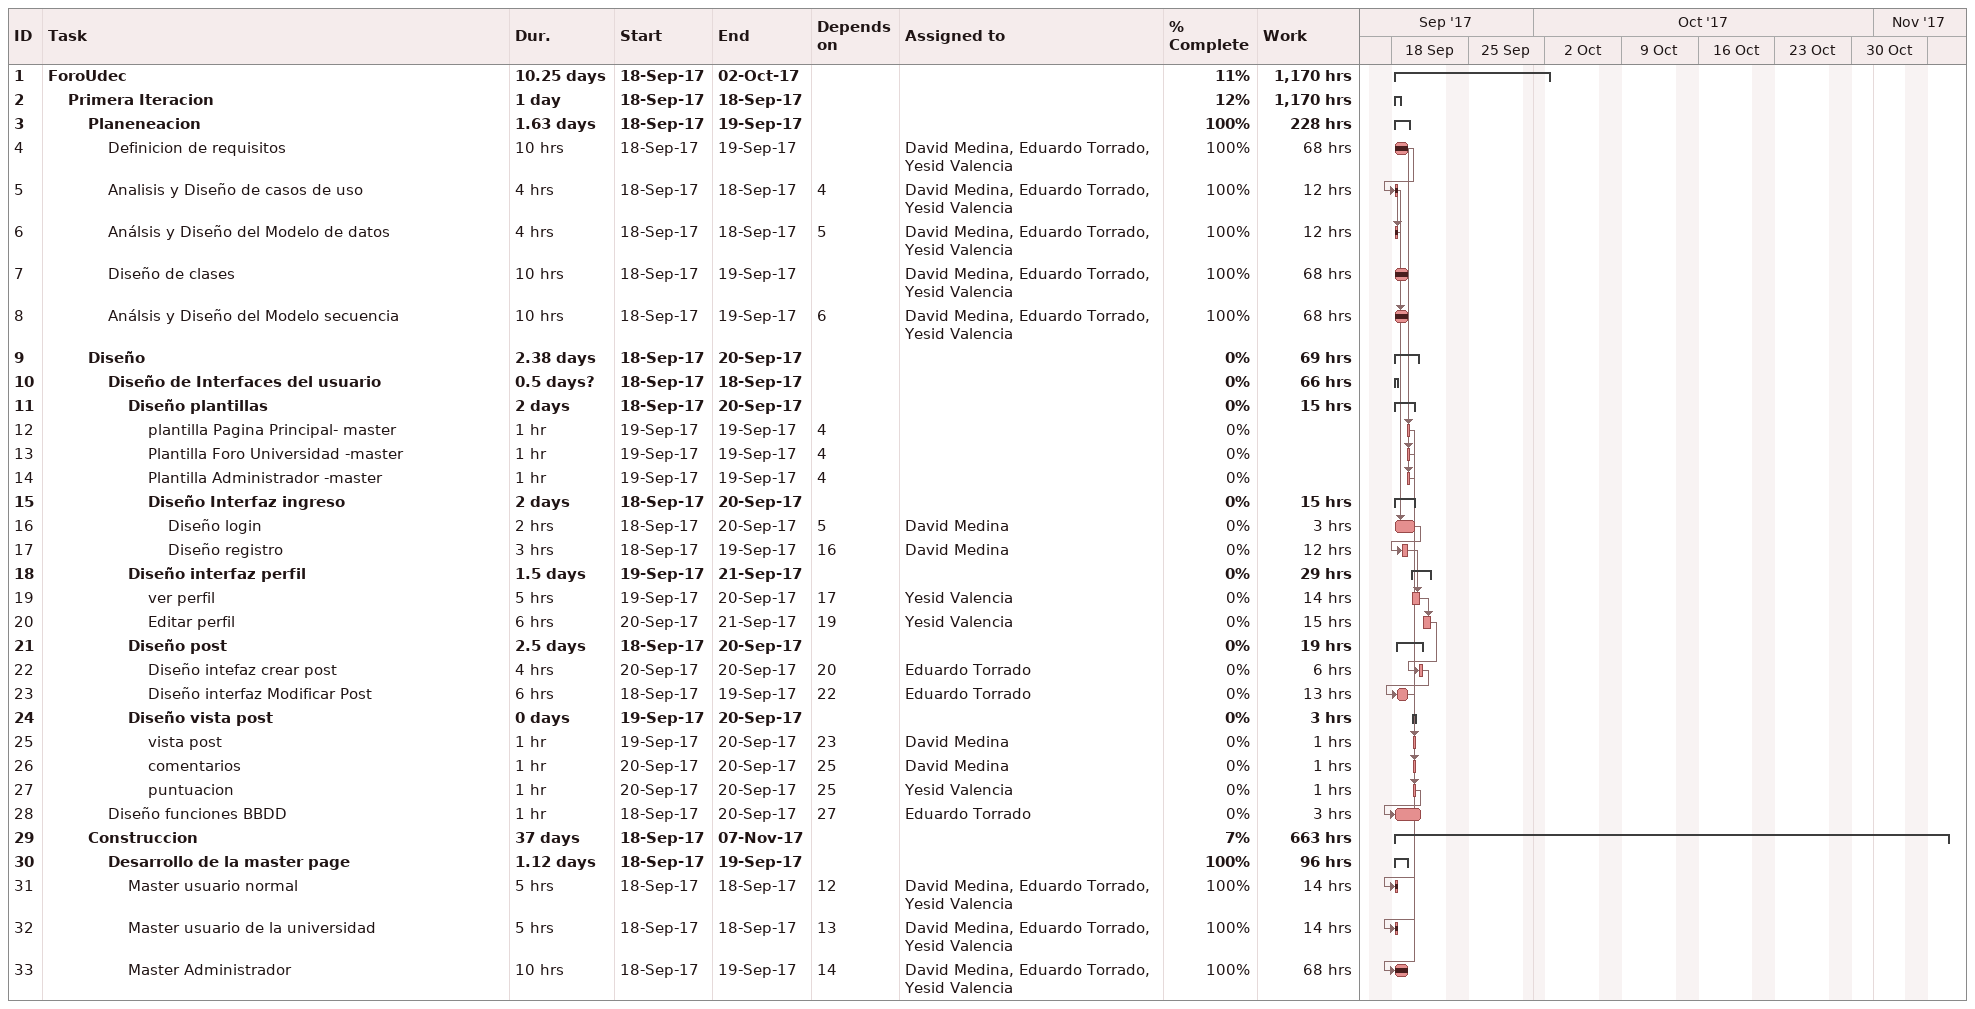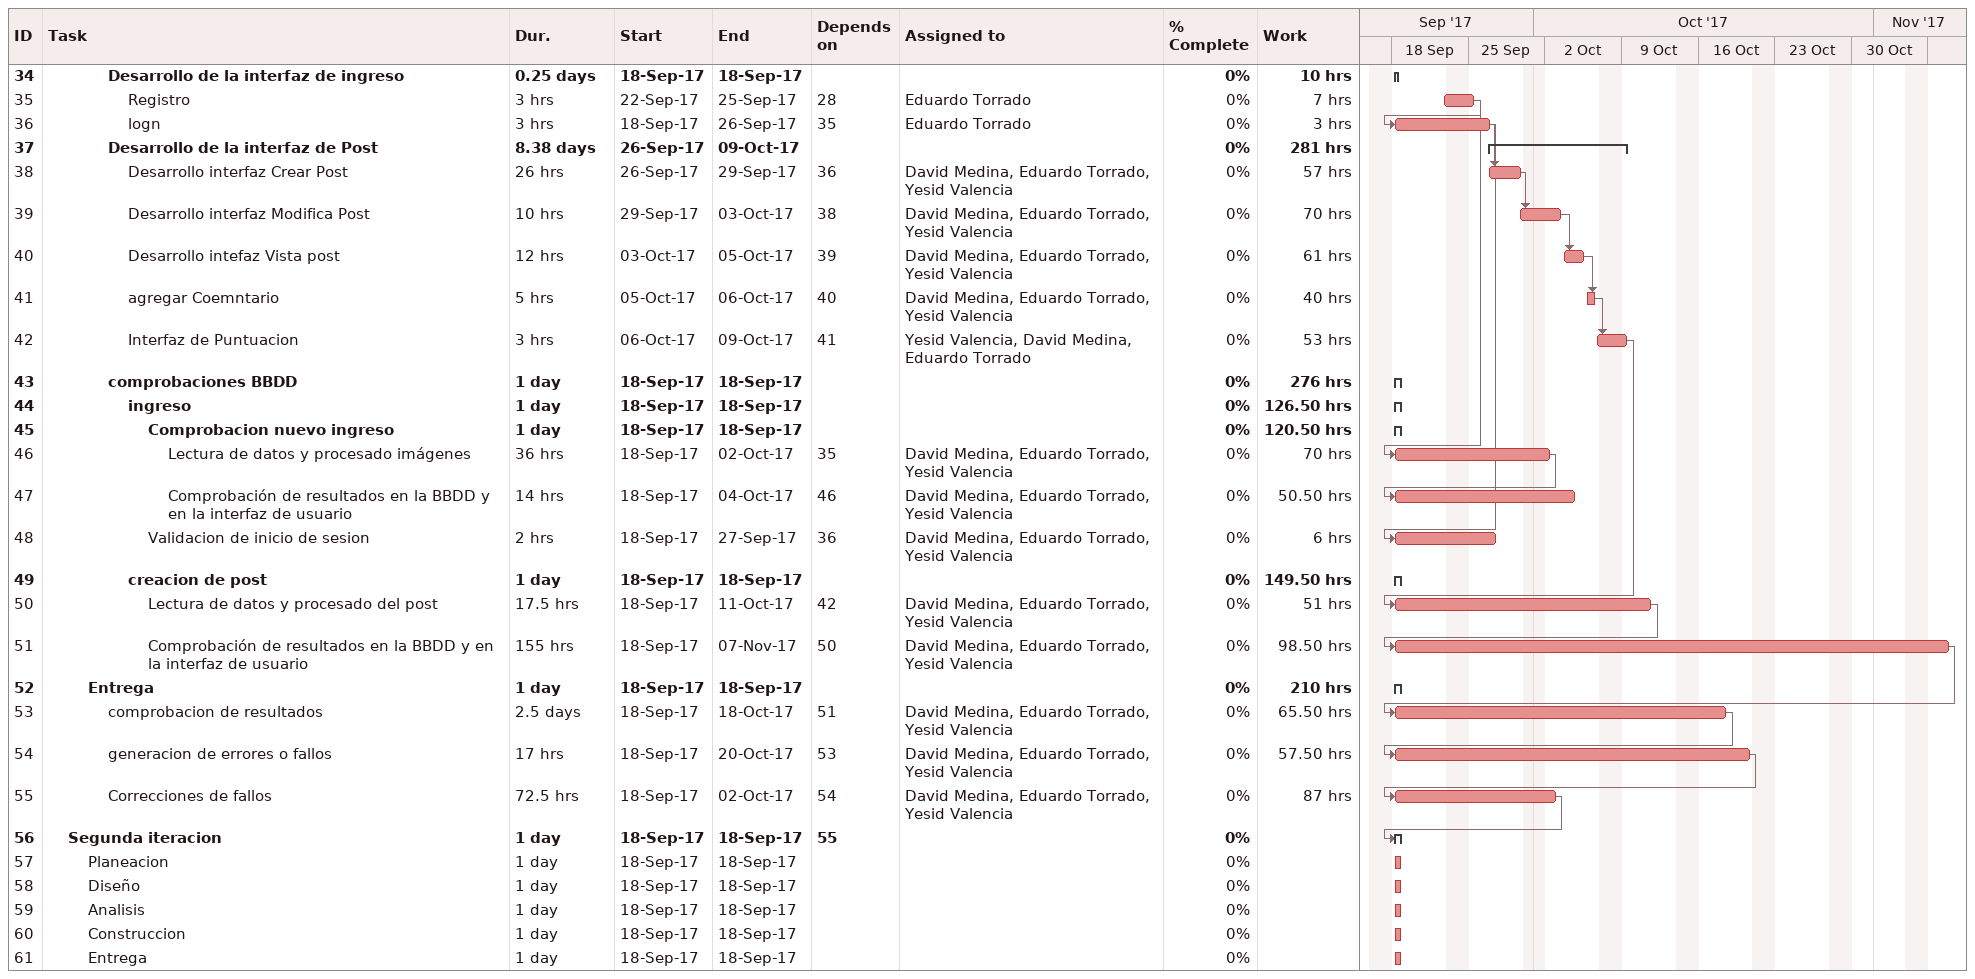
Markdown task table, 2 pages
| ID | Level | Task | Duration | Start | Finish | Predecessors | Resources | % complete | Work (h) |
|---|---|---|---|---|---|---|---|---|---|
| 1 | 1 | **ForoUdec** | 10.25d | 2017-09-18 | 2017-10-02 |  |  | 11 | 1170 |
| 2 | 2 | **Primera Iteracion** | 1d | 2017-09-18 | 2017-09-18 |  |  | 12 | 1170 |
| 3 | 3 | **Planeneacion** | 1.63d | 2017-09-18 | 2017-09-19 |  |  | 100 | 228 |
| 4 | 4 | Definicion de requisitos | 10h | 2017-09-18 | 2017-09-19 |  | David Medina, Eduardo Torrado, Yesid Valencia | 100 | 68 |
| 5 | 4 | Analisis y Diseño de casos de uso | 4h | 2017-09-18 | 2017-09-18 | 4 | David Medina, Eduardo Torrado, Yesid Valencia | 100 | 12 |
| 6 | 4 | Análsis y Diseño del Modelo de datos | 4h | 2017-09-18 | 2017-09-18 | 5 | David Medina, Eduardo Torrado, Yesid Valencia | 100 | 12 |
| 7 | 4 | Diseño de clases | 10h | 2017-09-18 | 2017-09-19 |  | David Medina, Eduardo Torrado, Yesid Valencia | 100 | 68 |
| 8 | 4 | Análsis y Diseño del Modelo secuencia | 10h | 2017-09-18 | 2017-09-19 | 6 | David Medina, Eduardo Torrado, Yesid Valencia | 100 | 68 |
| 9 | 3 | **Diseño** | 2.38d | 2017-09-18 | 2017-09-20 |  |  | 0 | 69 |
| 10 | 4 | **Diseño de Interfaces del usuario** | 0.5d? | 2017-09-18 | 2017-09-18 |  |  | 0 | 66 |
| 11 | 5 | **Diseño plantillas** | 2d | 2017-09-18 | 2017-09-20 |  |  | 0 | 15 |
| 12 | 6 | plantilla Pagina Principal- master | 1h | 2017-09-19 | 2017-09-19 | 4 |  | 0 |  |
| 13 | 6 | Plantilla Foro Universidad -master | 1h | 2017-09-19 | 2017-09-19 | 4 |  | 0 |  |
| 14 | 6 | Plantilla Administrador -master | 1h | 2017-09-19 | 2017-09-19 | 4 |  | 0 |  |
| 15 | 6 | **Diseño Interfaz ingreso** | 2d | 2017-09-18 | 2017-09-20 |  |  | 0 | 15 |
| 16 | 7 | Diseño login | 2h | 2017-09-18 | 2017-09-20 | 5 | David Medina | 0 | 3 |
| 17 | 7 | Diseño registro | 3h | 2017-09-18 | 2017-09-19 | 16 | David Medina | 0 | 12 |
| 18 | 5 | **Diseño interfaz perfil** | 1.5d | 2017-09-19 | 2017-09-21 |  |  | 0 | 29 |
| 19 | 6 | ver perfil | 5h | 2017-09-19 | 2017-09-20 | 17 | Yesid Valencia | 0 | 14 |
| 20 | 6 | Editar perfil | 6h | 2017-09-20 | 2017-09-21 | 19 | Yesid Valencia | 0 | 15 |
| 21 | 5 | **Diseño post** | 2.5d | 2017-09-18 | 2017-09-20 |  |  | 0 | 19 |
| 22 | 6 | Diseño intefaz crear post | 4h | 2017-09-20 | 2017-09-20 | 20 | Eduardo Torrado | 0 | 6 |
| 23 | 6 | Diseño interfaz Modificar Post | 6h | 2017-09-18 | 2017-09-19 | 22 | Eduardo Torrado | 0 | 13 |
| 24 | 5 | **Diseño vista post** | 0d | 2017-09-19 | 2017-09-20 |  |  | 0 | 3 |
| 25 | 6 | vista post | 1h | 2017-09-19 | 2017-09-20 | 23 | David Medina | 0 | 1 |
| 26 | 6 | comentarios | 1h | 2017-09-20 | 2017-09-20 | 25 | David Medina | 0 | 1 |
| 27 | 6 | puntuacion | 1h | 2017-09-20 | 2017-09-20 | 25 | Yesid Valencia | 0 | 1 |
| 28 | 4 | Diseño funciones BBDD | 1h | 2017-09-18 | 2017-09-20 | 27 | Eduardo Torrado | 0 | 3 |
| 29 | 3 | **Construccion** | 37d | 2017-09-18 | 2017-11-07 |  |  | 7 | 663 |
| 30 | 4 | **Desarrollo de la master page** | 1.12d | 2017-09-18 | 2017-09-19 |  |  | 100 | 96 |
| 31 | 5 | Master usuario normal | 5h | 2017-09-18 | 2017-09-18 | 12 | David Medina, Eduardo Torrado, Yesid Valencia | 100 | 14 |
| 32 | 5 | Master usuario de la universidad | 5h | 2017-09-18 | 2017-09-18 | 13 | David Medina, Eduardo Torrado, Yesid Valencia | 100 | 14 |
| 33 | 5 | Master Administrador | 10h | 2017-09-18 | 2017-09-19 | 14 | David Medina, Eduardo Torrado, Yesid Valencia | 100 | 68 |
| 34 | 4 | **Desarrollo de la interfaz de ingreso** | 0.25d | 2017-09-18 | 2017-09-18 |  |  | 0 | 10 |
| 35 | 5 | Registro | 3h | 2017-09-22 | 2017-09-25 | 28 | Eduardo Torrado | 0 | 7 |
| 36 | 5 | logn | 3h | 2017-09-18 | 2017-09-26 | 35 | Eduardo Torrado | 0 | 3 |
| 37 | 4 | **Desarrollo de la interfaz de Post** | 8.38d | 2017-09-26 | 2017-10-09 |  |  | 0 | 281 |
| 38 | 5 | Desarrollo interfaz Crear Post | 26h | 2017-09-26 | 2017-09-29 | 36 | David Medina, Eduardo Torrado, Yesid Valencia | 0 | 57 |
| 39 | 5 | Desarrollo interfaz Modifica Post | 10h | 2017-09-29 | 2017-10-03 | 38 | David Medina, Eduardo Torrado, Yesid Valencia | 0 | 70 |
| 40 | 5 | Desarrollo intefaz Vista post | 12h | 2017-10-03 | 2017-10-05 | 39 | David Medina, Eduardo Torrado, Yesid Valencia | 0 | 61 |
| 41 | 5 | agregar Coemntario | 5h | 2017-10-05 | 2017-10-06 | 40 | David Medina, Eduardo Torrado, Yesid Valencia | 0 | 40 |
| 42 | 5 | Interfaz de Puntuacion | 3h | 2017-10-06 | 2017-10-09 | 41 | Yesid Valencia, David Medina, Eduardo Torrado | 0 | 53 |
| 43 | 4 | **comprobaciones BBDD** | 1d | 2017-09-18 | 2017-09-18 |  |  | 0 | 276 |
| 44 | 5 | **ingreso** | 1d | 2017-09-18 | 2017-09-18 |  |  | 0 | 126.50 |
| 45 | 6 | **Comprobacion nuevo ingreso** | 1d | 2017-09-18 | 2017-09-18 |  |  | 0 | 120.50 |
| 46 | 7 | Lectura de datos y procesado imágenes | 36h | 2017-09-18 | 2017-10-02 | 35 | David Medina, Eduardo Torrado, Yesid Valencia | 0 | 70 |
| 47 | 7 | Comprobación de resultados en la BBDD y en la interfaz de usuario | 14h | 2017-09-18 | 2017-10-04 | 46 | David Medina, Eduardo Torrado, Yesid Valencia | 0 | 50.50 |
| 48 | 6 | Validacion de inicio de sesion | 2h | 2017-09-18 | 2017-09-27 | 36 | David Medina, Eduardo Torrado, Yesid Valencia | 0 | 6 |
| 49 | 5 | **creacion de post** | 1d | 2017-09-18 | 2017-09-18 |  |  | 0 | 149.50 |
| 50 | 6 | Lectura de datos y procesado del post | 17.5h | 2017-09-18 | 2017-10-11 | 42 | David Medina, Eduardo Torrado, Yesid Valencia | 0 | 51 |
| 51 | 6 | Comprobación de resultados en la BBDD y en la interfaz de usuario | 155h | 2017-09-18 | 2017-11-07 | 50 | David Medina, Eduardo Torrado, Yesid Valencia | 0 | 98.50 |
| 52 | 3 | **Entrega** | 1d | 2017-09-18 | 2017-09-18 |  |  | 0 | 210 |
| 53 | 4 | comprobacion de resultados | 2.5d | 2017-09-18 | 2017-10-18 | 51 | David Medina, Eduardo Torrado, Yesid Valencia | 0 | 65.50 |
| 54 | 4 | generacion de errores o fallos | 17h | 2017-09-18 | 2017-10-20 | 53 | David Medina, Eduardo Torrado, Yesid Valencia | 0 | 57.50 |
| 55 | 4 | Correcciones de fallos | 72.5h | 2017-09-18 | 2017-10-02 | 54 | David Medina, Eduardo Torrado, Yesid Valencia | 0 | 87 |
| 56 | 2 | **Segunda iteracion** | 1d | 2017-09-18 | 2017-09-18 | 55 |  | 0 |  |
| 57 | 3 | Planeacion | 1d | 2017-09-18 | 2017-09-18 |  |  | 0 |  |
| 58 | 3 | Diseño | 1d | 2017-09-18 | 2017-09-18 |  |  | 0 |  |
| 59 | 3 | Analisis | 1d | 2017-09-18 | 2017-09-18 |  |  | 0 |  |
| 60 | 3 | Construccion | 1d | 2017-09-18 | 2017-09-18 |  |  | 0 |  |
| 61 | 3 | Entrega | 1d | 2017-09-18 | 2017-09-18 |  |  | 0 |  |
